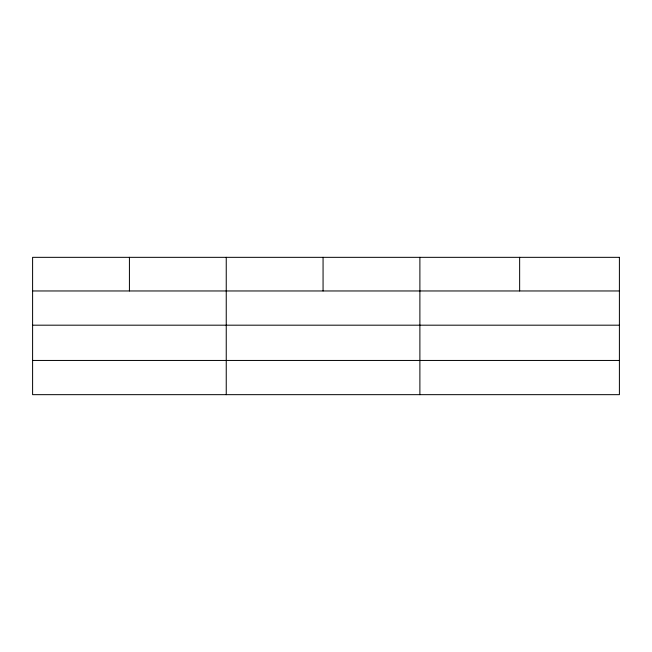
<?xml version="1.0" encoding="UTF-8"?>
<svg xmlns="http://www.w3.org/2000/svg" width="652" height="652" viewBox="0 0 652 652"><rect width="100%" height="100%" fill="white"/><g stroke="black" fill="none" stroke-linecap="round" stroke-linejoin="round"><path stroke-width="0.98" d="M32.6 290.963L619.4 290.963M32.6 325.185L619.4 325.185M32.6 360.45L619.4 360.45M519.644 257.336L519.644 290.963M419.888 257.336L419.888 394.664M323.066 257.336L323.066 290.963M226.244 257.336L226.244 394.664M129.422 257.336L129.422 290.963M619.4 257.336L32.6 257.336L32.6 394.664L619.4 394.664L619.4 257.336"/></g></svg>
